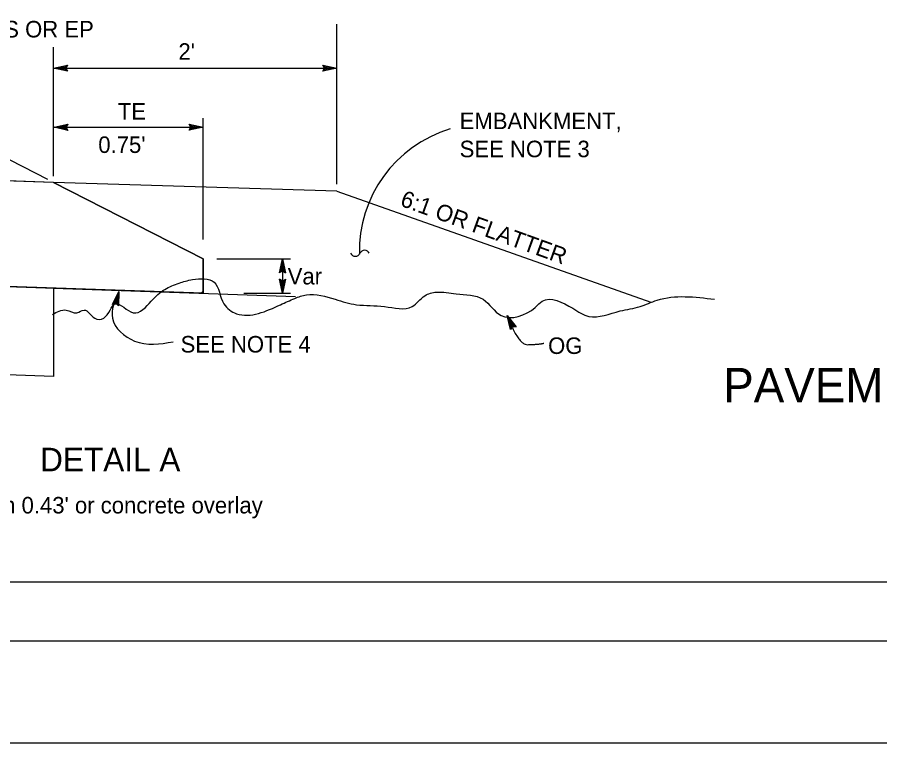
# Model space of a CAD drawing. Extents: x -894 to 866, y -472 to 714.
# Drawn here: x 29.5 to 395.1, y -472.4 to -164.9 of the extents above; entities that cross this region are included whole.
import ezdxf

# ---------------------------------------------------------------- set-up
doc = ezdxf.new("R2010")
doc.units = 0
for name, color, linetype in [('border_INSIDE-BORDER-anno', 7, 'Continuous'), ('border_PLOTTING-ELEMENTS', 7, 'Continuous'), ('border_rw_22x34_Cut_Lines', 7, 'Continuous'), ('border_SHEET', 7, 'Continuous'), ('rd_PAVEMENT', 7, 'Continuous'), ('rd_PAVEMENT-anno', 7, 'Continuous'), ('rd_PROFILE-OG', 7, 'Continuous'), ('STR_Hatching B', 7, 'Continuous')]:
    doc.layers.add(name, color=color, linetype=linetype)

msp = doc.modelspace()

# ---------------------------------------------------------------- linework, layer by layer
at = {"layer": 'border_PLOTTING-ELEMENTS'}
for points in [[(-894.04, -472.44), (865.96, -472.44), (865.96, 713.56), (-894.04, 713.56)], [(-864.04, 670.56), (835.96, 670.56), (835.96, -429.44), (-864.04, -429.44)]]:
    msp.add_lwpolyline(points, close=True, dxfattribs=at)
at = {"layer": 'border_rw_22x34_Cut_Lines'}
msp.add_lwpolyline([(-864.04, 670.56), (835.96, 670.56), (835.96, -429.44), (-864.04, -429.44)], close=True, dxfattribs=at)
at = {"layer": 'border_SHEET'}
msp.add_line((810.96, -404.44), (-814.04, -404.44), dxfattribs=at)
at = {"layer": 'rd_PAVEMENT'}
for p, q in [((44.93, -235), (-102.77, -229.96)), ((44.93, -235), (108.37, -267.32)), ((164.93, -238.63), (44.93, -235)), ((164.93, -238.63), (298.1, -285.64)), ((108.37, -267.32), (108.37, -281.92)), ((108.37, -281.92), (-102.8, -274.72)), ((44.93, -279.76), (44.93, -317.13)), ((44.93, -279.76), (147.43, -283.25)), ((44.93, -317.13), (-102.82, -312.09))]:
    msp.add_line(p, q, dxfattribs=at)
at = {"layer": 'rd_PAVEMENT-anno'}
for p, q in [((164.93, -235.68), (164.93, -167.83)), ((44.93, -232.34), (44.93, -177.56)), ((44.93, -186.52), (164.93, -186.52)), ((108.28, -259.14), (108.28, -207.67)), ((44.93, -211.55), (108.28, -211.55)), ((6.17, -215.11), (42.3, -233.49)), ((114.16, -267.32), (145.4, -267.32)), ((141.98, -267.32), (141.98, -281.92)), ((125.63, -281.92), (145.4, -281.92))]:
    msp.add_line(p, q, dxfattribs=at)
for points in [[(50.84, -187.84), (44.93, -186.52), (50.84, -185.21), (50.63, -185.56), (46.3, -186.52), (50.63, -187.49), (50.42, -187.14), (47.65, -186.52), (50.42, -185.91), (50.21, -186.26), (49.01, -186.53), (50.21, -186.79), (50.05, -186.52), (50.84, -185.21), (50.05, -186.52)], [(159.03, -185.2), (164.93, -186.52), (159.03, -187.83), (159.24, -187.48), (163.56, -186.53), (159.24, -185.55), (159.44, -185.9), (162.21, -186.52), (159.45, -187.13), (159.66, -186.79), (160.85, -186.52), (159.65, -186.25), (159.81, -186.52), (159.03, -187.83), (159.81, -186.52)], [(51.04, -212.9), (45.13, -211.58), (51.04, -210.27), (50.83, -210.62), (46.5, -211.57), (50.83, -212.55), (50.62, -212.2), (47.85, -211.58), (50.62, -210.97), (50.41, -211.32), (49.21, -211.58), (50.41, -211.85), (50.25, -211.58), (51.04, -210.27), (50.25, -211.58)], [(102.38, -210.23), (108.28, -211.55), (102.38, -212.86), (102.59, -212.51), (106.91, -211.56), (102.59, -210.58), (102.79, -210.93), (105.56, -211.55), (102.8, -212.16), (103.01, -211.81), (104.2, -211.55), (103, -211.28), (103.16, -211.55), (102.38, -212.86), (103.16, -211.55)], [(140.66, -273.22), (141.98, -267.32), (143.28, -273.22), (142.94, -273.01), (141.98, -268.69), (141.01, -273.02), (141.35, -272.81), (141.97, -270.04), (142.59, -272.8), (142.24, -272.59), (141.97, -271.4), (141.7, -272.6), (141.98, -272.44), (143.28, -273.22), (141.98, -272.44)], [(143.29, -276.01), (141.98, -281.92), (140.67, -276.01), (141.02, -276.22), (141.97, -280.55), (142.94, -276.22), (142.6, -276.43), (141.98, -279.2), (141.36, -276.43), (141.71, -276.64), (141.98, -277.84), (142.25, -276.64), (141.98, -276.8), (140.67, -276.01), (141.98, -276.8)], [(69.92, -286.62), (72.56, -281.17), (72.48, -287.22), (72.19, -286.93), (72.25, -282.5), (70.31, -286.49), (70.7, -286.37), (71.93, -283.82), (71.9, -286.65), (71.61, -286.36), (71.62, -285.14), (71.09, -286.25), (71.39, -286.15), (72.48, -287.22), (71.39, -286.15)], [(238.6, -297.29), (237.14, -291.41), (240.95, -296.11), (240.54, -296.08), (237.75, -292.64), (238.82, -296.94), (239.04, -296.6), (238.35, -293.85), (240.14, -296.05), (239.73, -296.02), (238.96, -295.06), (239.26, -296.26), (239.43, -295.99), (240.95, -296.11), (239.43, -295.99)]]:
    msp.add_lwpolyline(points, close=True, dxfattribs=at)
for centre, radius, start, end in [((228.7, -264.11), 54.18, 106.8666, 181.3834), ((172.79, -264.07), 2.18, 204.2512, 335.7488), ((176.76, -265.86), 2.18, 24.2512, 155.7488)]:
    msp.add_arc(centre, radius, start, end, dxfattribs=at)
msp.add_spline([(72.56, -281.17), (69.89, -292.51), (79.23, -302.19), (95.58, -302.52)], degree=3, dxfattribs=at)
msp.add_open_spline([(237.14, -291.41), (241.93, -303.7), (249.42, -303.7), (252.68, -303.12)], degree=2, dxfattribs=at)
at = {"layer": 'rd_PROFILE-OG'}
msp.add_spline([(44.53, -290.95), (50.24, -289.05), (54.8, -290.19), (57.84, -289.05), (62.4, -292.47), (66.2, -292.47), (71.14, -286.39), (78.74, -290.19), (86.34, -285.25), (92.04, -280.31), (98.12, -277.65), (103.82, -276.13), (112.94, -277.27), (117.12, -286.39), (122.45, -290.57), (141.07, -286.77), (147.15, -284.11), (152.09, -282.59), (164.25, -284.49), (173.37, -286.77), (185.15, -287.53), (196.94, -287.53), (202.26, -282.97), (207.2, -281.45), (215.56, -282.21), (226.96, -284.49), (234.56, -291.33), (249, -287.91), (252.04, -285.25), (264.97, -288.29), (271.81, -291.71), (285.11, -289.43), (293.47, -287.53), (300.69, -284.87), (325.01, -284.49)], degree=3, dxfattribs=at)
at = {"layer": 'STR_Hatching B'}
msp.add_line((107.48, -281.89), (108.37, -281), dxfattribs=at)
msp.add_lwpolyline([(-102.77, -229.96), (-102.78, -242.59), (-102.79, -248.29), (-102.8, -274.72), (107.48, -281.89), (108.37, -281), (108.37, -267.32), (44.93, -235), (-102.77, -229.96)], dxfattribs=at)

# ---------------------------------------------------------------- texts
at = {"layer": 'border_INSIDE-BORDER-anno'}
msp.add_text('PAVEMENT EDGE TREATMENTS', height=14.5, dxfattribs=at).set_placement((328.73, -328.1))
at = {"layer": 'rd_PAVEMENT-anno'}
for s, height, p in [('ES OR EP', 7, (17.78, -173.49)), ("2'", 7, (97.85, -182.94)), ('TE', 7, (72.17, -208.3)), ('EMBANKMENT,', 7, (217.03, -212.35)), ("0.75'", 7, (63.89, -222.45)), ('SEE NOTE 3', 7, (217.03, -224.25)), ('Var', 7, (144.15, -278.2)), ('SEE NOTE 4', 7, (98.77, -307.03)), ('OG', 7, (254.52, -307.64)), ('DETAIL A', 10, (39.24, -357.4)), ("For HMA overlay thickness more than 0.43' or concrete overlay", 7, (-127.81, -375.25))]:
    msp.add_text(s, height=height, dxfattribs=at).set_placement(p)
msp.add_text('6:1 OR FLATTER', height=7, rotation=340.1111, dxfattribs=at).set_placement((191.42, -244.7))

doc.saveas('drawing.dxf')
